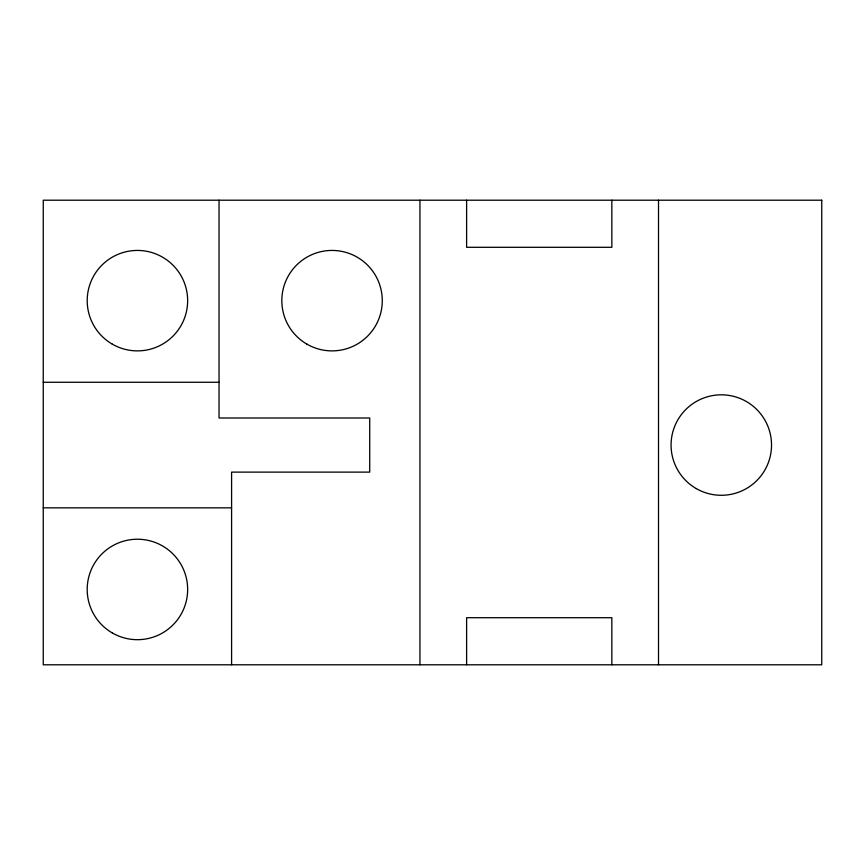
<?xml version="1.0" encoding="UTF-8"?>
<svg xmlns="http://www.w3.org/2000/svg" width="865" height="865" viewBox="0 0 865 865"><rect width="100%" height="100%" fill="white"/><g stroke="black" fill="none" stroke-linecap="round" stroke-linejoin="round"><path stroke-width="1.3" d="M43.25 382.276L219.04 382.276M43.25 507.842L231.593 507.842M658.514 200.204L658.514 664.796M611.847 200.204L611.847 247.293L466.613 247.293L466.613 200.204M611.847 664.796L611.847 617.707L466.613 617.707L466.613 664.796M419.947 200.204L419.947 664.796M231.593 664.796L231.593 472.117L369.723 472.117L369.723 417.99L219.04 417.99L219.04 200.204M821.75 200.204L43.25 200.204L43.25 664.796L821.75 664.796L821.75 200.204M112.309 344.151A50.224 50.224 0 0 0 187.651 300.652A50.224 50.224 0 0 0 112.309 257.165A50.224 50.224 0 0 0 112.309 344.151M112.309 632.953A50.224 50.224 0 0 0 187.651 589.454A50.224 50.224 0 0 0 112.309 545.956A50.224 50.224 0 0 0 112.309 632.953M696.184 488.552A50.224 50.224 0 0 0 771.526 445.053A50.224 50.224 0 0 0 696.184 401.555A50.224 50.224 0 0 0 696.184 488.552M306.934 344.151A50.224 50.224 0 0 0 382.276 300.652A50.224 50.224 0 0 0 306.934 257.165A50.224 50.224 0 0 0 306.934 344.151"/></g></svg>
